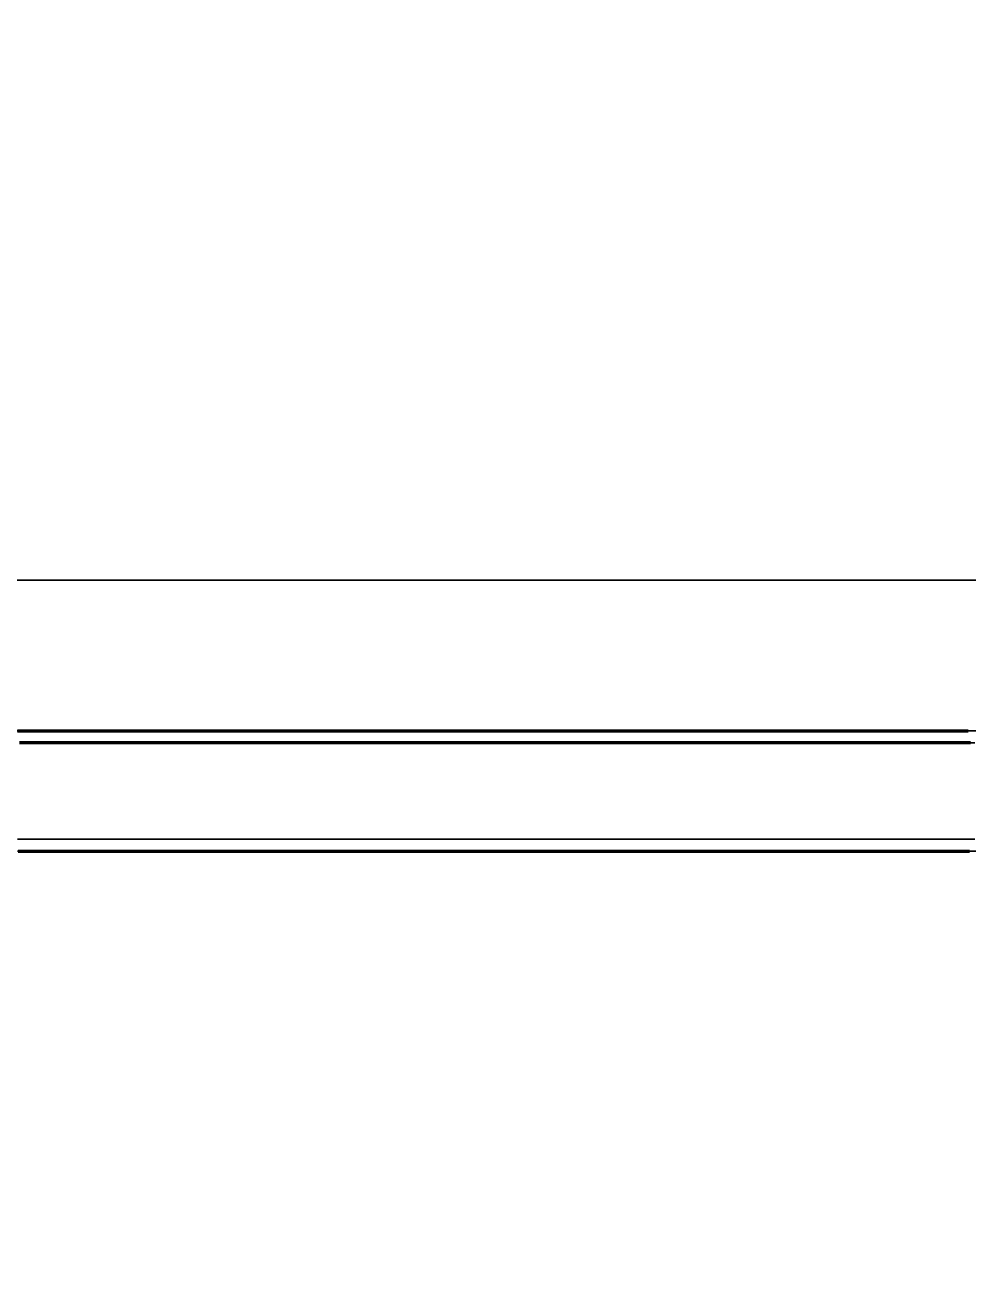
# Model space of a CAD drawing. Header units: millimetres. Extents: x 0 to 2382, y 0 to 420.
# Drawn here: x 277.1 to 282.11, y 224.13 to 230.75 of the extents above; entities that cross this region are included whole.
import ezdxf

# ---------------------------------------------------------------- set-up
doc = ezdxf.new("R2010")
doc.units = ezdxf.units.MM
doc.linetypes.add('IRAM-E-TRAZOS', pattern=[5, 4, -1])
for name, color, linetype, lineweight in [('01-VISIBLE', 7, 'CONTINUOUS', 70), ('02-OCULTA', 4, 'IRAM-E-TRAZOS', 35), ('08-FINA', 5, 'CONTINUOUS', 18)]:
    doc.layers.add(name, color=color, linetype=linetype, lineweight=lineweight)

msp = doc.modelspace()

# ---------------------------------------------------------------- linework, layer by layer
at = {"layer": '01-VISIBLE'}
for points in [[(277.0627, 227), (277.1127, 227), (277.1627, 227), (277.2127, 227), (277.2627, 227), (277.3127, 227), (277.3627, 227), (277.4127, 227), (277.4627, 227), (277.5127, 227), (277.5627, 227), (277.6127, 227), (277.6627, 227), (277.7127, 227), (277.7627, 227), (277.8127, 227), (277.8627, 227), (277.9128, 227), (277.9628, 227), (278.0128, 227), (278.0628, 227), (278.1128, 227), (278.1628, 227), (278.2128, 227), (278.2628, 227), (278.3128, 227), (278.3628, 227), (278.4128, 227), (278.4628, 227), (278.5128, 227), (278.5628, 227), (278.6128, 227), (278.6628, 227), (278.7128, 227), (278.7628, 227), (278.8128, 227), (278.8628, 227), (278.9128, 227), (278.9628, 227), (279.0128, 227), (279.0628, 227), (279.1128, 227), (279.1628, 227), (279.2128, 227), (279.2628, 227), (279.3128, 227), (279.3628, 227), (279.4128, 227), (279.4628, 227), (279.5128, 227), (279.5628, 227), (279.6128, 227), (279.6628, 227), (279.7128, 227), (279.7628, 227), (279.8128, 227), (279.8628, 227), (279.9128, 227), (279.9628, 227), (280.0128, 227), (280.0628, 227), (280.1128, 227), (280.1628, 227), (280.2128, 227), (280.2628, 227), (280.3129, 227), (280.3629, 227), (280.4129, 227), (280.4629, 227), (280.5129, 227), (280.5629, 227), (280.6129, 227), (280.6629, 227), (280.7129, 227), (280.7629, 227), (280.8129, 227), (280.8629, 227), (280.9129, 227), (280.9629, 227), (281.0129, 227), (281.0629, 227), (281.1129, 227), (281.1629, 227), (281.2129, 227), (281.2629, 227), (281.3129, 227), (281.3629, 227), (281.4129, 227), (281.4629, 227), (281.5129, 227), (281.5629, 227), (281.6129, 227), (281.6629, 227), (281.7129, 227), (281.7629, 227), (281.8129, 227), (281.8629, 227), (281.9129, 227), (281.9629, 227), (282.0129, 227), (282.0629, 227), (282.1129, 227)], [(282.1257, 226.936), (282.0757, 226.936), (282.0257, 226.936), (281.9757, 226.936), (281.9257, 226.936), (281.8757, 226.936), (281.8256, 226.936), (281.7756, 226.936), (281.7256, 226.936), (281.6756, 226.936), (281.6256, 226.936), (281.5756, 226.936), (281.5255, 226.936), (281.4755, 226.936), (281.4255, 226.936), (281.3755, 226.936), (281.3255, 226.936), (281.2755, 226.936), (281.2254, 226.936), (281.1754, 226.936), (281.1254, 226.936), (281.0754, 226.936), (281.0254, 226.936), (280.9754, 226.936), (280.9254, 226.936), (280.8753, 226.936), (280.8253, 226.936), (280.7753, 226.936), (280.7253, 226.936), (280.6753, 226.936), (280.6253, 226.936), (280.5752, 226.936), (280.5252, 226.936), (280.4752, 226.936), (280.4252, 226.936), (280.3752, 226.936), (280.3252, 226.936), (280.2751, 226.936), (280.2251, 226.936), (280.1751, 226.936), (280.1251, 226.936), (280.0751, 226.936), (280.0251, 226.936), (279.975, 226.936), (279.925, 226.936), (279.875, 226.936), (279.825, 226.936), (279.775, 226.936), (279.725, 226.936), (279.6749, 226.936), (279.6249, 226.936), (279.5749, 226.936), (279.5249, 226.936), (279.4749, 226.936), (279.4249, 226.936), (279.3749, 226.936), (279.3248, 226.936), (279.2748, 226.936), (279.2248, 226.936), (279.1748, 226.936), (279.1248, 226.936), (279.0748, 226.936), (279.0247, 226.936), (278.9747, 226.936), (278.9247, 226.936), (278.8747, 226.936), (278.8247, 226.936), (278.7747, 226.936), (278.7246, 226.936), (278.6746, 226.936), (278.6246, 226.936), (278.5746, 226.936), (278.5246, 226.936), (278.4746, 226.936), (278.4245, 226.936), (278.3745, 226.936), (278.3245, 226.936), (278.2745, 226.936), (278.2245, 226.936), (278.1745, 226.936), (278.1244, 226.936), (278.0744, 226.936), (278.0244, 226.936), (277.9744, 226.936), (277.9244, 226.936), (277.8744, 226.936), (277.8244, 226.936), (277.7743, 226.936), (277.7243, 226.936), (277.6743, 226.936), (277.6243, 226.936), (277.5743, 226.936), (277.5243, 226.936), (277.4742, 226.936), (277.4242, 226.936), (277.3742, 226.936), (277.3242, 226.936), (277.2742, 226.936), (277.2242, 226.936), (277.1741, 226.936), (277.1241, 226.936), (277.0741, 226.936)], [(277.0663, 226.36), (277.1163, 226.36), (277.1664, 226.36), (277.2164, 226.36), (277.2665, 226.36), (277.3165, 226.36), (277.3665, 226.36), (277.4166, 226.36), (277.4666, 226.36), (277.5166, 226.36), (277.5667, 226.36), (277.6167, 226.36), (277.6668, 226.36), (277.7168, 226.36), (277.7668, 226.36), (277.8169, 226.36), (277.8669, 226.36), (277.9169, 226.36), (277.967, 226.36), (278.017, 226.36), (278.0671, 226.36), (278.1171, 226.36), (278.1671, 226.36), (278.2172, 226.36), (278.2672, 226.36), (278.3172, 226.36), (278.3673, 226.36), (278.4173, 226.36), (278.4673, 226.36), (278.5174, 226.36), (278.5674, 226.36), (278.6175, 226.36), (278.6675, 226.36), (278.7175, 226.36), (278.7676, 226.36), (278.8176, 226.36), (278.8676, 226.36), (278.9177, 226.36), (278.9677, 226.36), (279.0178, 226.36), (279.0678, 226.36), (279.1178, 226.36), (279.1679, 226.36), (279.2179, 226.36), (279.2679, 226.36), (279.318, 226.36), (279.368, 226.36), (279.4181, 226.36), (279.4681, 226.36), (279.5181, 226.36), (279.5682, 226.36), (279.6182, 226.36), (279.6682, 226.36), (279.7183, 226.36), (279.7683, 226.36), (279.8183, 226.36), (279.8684, 226.36), (279.9184, 226.36), (279.9685, 226.36), (280.0185, 226.36), (280.0685, 226.36), (280.1186, 226.36), (280.1686, 226.36), (280.2186, 226.36), (280.2687, 226.36), (280.3187, 226.36), (280.3688, 226.36), (280.4188, 226.36), (280.4688, 226.36), (280.5189, 226.36), (280.5689, 226.36), (280.6189, 226.36), (280.669, 226.36), (280.719, 226.36), (280.769, 226.36), (280.8191, 226.36), (280.8691, 226.36), (280.9192, 226.36), (280.9692, 226.36), (281.0192, 226.36), (281.0693, 226.36), (281.1193, 226.36), (281.1693, 226.36), (281.2194, 226.36), (281.2694, 226.36), (281.3195, 226.36), (281.3695, 226.36), (281.4195, 226.36), (281.4696, 226.36), (281.5196, 226.36), (281.5696, 226.36), (281.6197, 226.36), (281.6697, 226.36), (281.7198, 226.36), (281.7698, 226.36), (281.8198, 226.36), (281.8699, 226.36), (281.9199, 226.36), (281.9699, 226.36), (282.02, 226.36), (282.07, 226.36), (282.12, 226.36)]]:
    msp.add_lwpolyline(points, dxfattribs=at)
at = {"layer": '02-OCULTA'}
for points in [[(282.1588, 227.8), (282.1087, 227.8), (282.0587, 227.8), (282.0087, 227.8), (281.9586, 227.8), (281.9086, 227.8), (281.8586, 227.8), (281.8085, 227.8), (281.7585, 227.8), (281.7085, 227.8), (281.6584, 227.8), (281.6084, 227.8), (281.5584, 227.8), (281.5083, 227.8), (281.4583, 227.8), (281.4083, 227.8), (281.3582, 227.8), (281.3082, 227.8), (281.2582, 227.8), (281.2081, 227.8), (281.1581, 227.8), (281.1081, 227.8), (281.058, 227.8), (281.008, 227.8), (280.958, 227.8), (280.9079, 227.8), (280.8579, 227.8), (280.8079, 227.8), (280.7578, 227.8), (280.7078, 227.8), (280.6578, 227.8), (280.6077, 227.8), (280.5577, 227.8), (280.5077, 227.8), (280.4576, 227.8), (280.4076, 227.8), (280.3576, 227.8), (280.3075, 227.8), (280.2575, 227.8), (280.2075, 227.8), (280.1575, 227.8), (280.1074, 227.8), (280.0574, 227.8), (280.0074, 227.8), (279.9573, 227.8), (279.9073, 227.8), (279.8573, 227.8), (279.8072, 227.8), (279.7572, 227.8), (279.7072, 227.8), (279.6571, 227.8), (279.6071, 227.8), (279.5571, 227.8), (279.507, 227.8), (279.457, 227.8), (279.407, 227.8), (279.3569, 227.8), (279.3069, 227.8), (279.2569, 227.8), (279.2068, 227.8), (279.1568, 227.8), (279.1068, 227.8), (279.0567, 227.8), (279.0067, 227.8), (278.9567, 227.8), (278.9066, 227.8), (278.8566, 227.8), (278.8066, 227.8), (278.7565, 227.8), (278.7065, 227.8), (278.6565, 227.8), (278.6064, 227.8), (278.5564, 227.8), (278.5064, 227.8), (278.4563, 227.8), (278.4063, 227.8), (278.3563, 227.8), (278.3062, 227.8), (278.2562, 227.8), (278.2062, 227.8), (278.1561, 227.8), (278.1061, 227.8), (278.0561, 227.8), (278.0061, 227.8), (277.956, 227.8), (277.906, 227.8), (277.856, 227.8), (277.8059, 227.8), (277.7559, 227.8), (277.7059, 227.8), (277.6558, 227.8), (277.6058, 227.8), (277.5558, 227.8), (277.5057, 227.8), (277.4557, 227.8), (277.4057, 227.8), (277.3556, 227.8), (277.3056, 227.8), (277.2556, 227.8), (277.2055, 227.8), (277.1555, 227.8), (277.1055, 227.8), (277.0554, 227.8)], [(277.0837, 227.8), (277.1605, 227.8), (277.2373, 227.8), (277.3141, 227.8), (277.3909, 227.8), (277.4677, 227.8), (277.5445, 227.8), (277.6213, 227.8), (277.6981, 227.8), (277.7749, 227.8), (277.8517, 227.8), (277.9285, 227.8), (278.0053, 227.8), (278.0821, 227.8), (278.1589, 227.8), (278.2357, 227.8), (278.3125, 227.8), (278.3893, 227.8), (278.4661, 227.8), (278.5429, 227.8), (278.6197, 227.8), (278.6965, 227.8), (278.7733, 227.8), (278.8501, 227.8), (278.9269, 227.8), (279.0037, 227.8), (279.0805, 227.8), (279.1573, 227.8), (279.2341, 227.8), (279.3109, 227.8), (279.3877, 227.8), (279.4645, 227.8), (279.5413, 227.8), (279.6181, 227.8), (279.6949, 227.8), (279.7717, 227.8), (279.8485, 227.8), (279.9253, 227.8), (280.0021, 227.8), (280.0789, 227.8), (280.1557, 227.8), (280.2325, 227.8), (280.3093, 227.8), (280.3861, 227.8), (280.4629, 227.8), (280.5397, 227.8), (280.6165, 227.8), (280.6933, 227.8), (280.7701, 227.8), (280.8469, 227.8), (280.9237, 227.8), (281.0005, 227.8), (281.0773, 227.8), (281.1541, 227.8), (281.2309, 227.8), (281.3077, 227.8), (281.3845, 227.8), (281.4613, 227.8), (281.5381, 227.8), (281.6149, 227.8), (281.6917, 227.8), (281.7685, 227.8), (281.8453, 227.8), (281.9221, 227.8), (281.9989, 227.8), (282.0757, 227.8), (282.1525, 227.8)], [(282.1515, 227.8), (282.1014, 227.8), (282.0513, 227.8), (282.0012, 227.8), (281.9511, 227.8), (281.901, 227.8), (281.8509, 227.8), (281.8008, 227.8), (281.7507, 227.8), (281.7006, 227.8), (281.6505, 227.8), (281.6004, 227.8), (281.5503, 227.8), (281.5002, 227.8), (281.4501, 227.8), (281.4, 227.8), (281.3499, 227.8), (281.2998, 227.8), (281.2498, 227.8), (281.1997, 227.8), (281.1496, 227.8), (281.0995, 227.8), (281.0494, 227.8), (280.9993, 227.8), (280.9492, 227.8), (280.8991, 227.8), (280.849, 227.8), (280.7989, 227.8), (280.7488, 227.8), (280.6987, 227.8), (280.6486, 227.8), (280.5985, 227.8), (280.5484, 227.8), (280.4983, 227.8), (280.4482, 227.8), (280.3981, 227.8), (280.348, 227.8), (280.2979, 227.8), (280.2478, 227.8), (280.1977, 227.8), (280.1476, 227.8), (280.0975, 227.8), (280.0475, 227.8), (279.9974, 227.8), (279.9473, 227.8), (279.8972, 227.8), (279.8471, 227.8), (279.797, 227.8), (279.7469, 227.8), (279.6968, 227.8), (279.6467, 227.8), (279.5966, 227.8), (279.5465, 227.8), (279.4964, 227.8), (279.4463, 227.8), (279.3962, 227.8), (279.3461, 227.8), (279.296, 227.8), (279.2459, 227.8), (279.1958, 227.8), (279.1457, 227.8), (279.0956, 227.8), (279.0455, 227.8), (278.9954, 227.8), (278.9453, 227.8), (278.8952, 227.8), (278.8452, 227.8), (278.7951, 227.8), (278.745, 227.8), (278.6949, 227.8), (278.6448, 227.8), (278.5947, 227.8), (278.5446, 227.8), (278.4945, 227.8), (278.4444, 227.8), (278.3943, 227.8), (278.3442, 227.8), (278.2941, 227.8), (278.244, 227.8), (278.1939, 227.8), (278.1438, 227.8), (278.0937, 227.8), (278.0436, 227.8), (277.9935, 227.8), (277.9434, 227.8), (277.8933, 227.8), (277.8432, 227.8), (277.7931, 227.8), (277.743, 227.8), (277.6929, 227.8), (277.6429, 227.8), (277.5928, 227.8), (277.5427, 227.8), (277.4926, 227.8), (277.4425, 227.8), (277.3924, 227.8), (277.3423, 227.8), (277.2922, 227.8), (277.2421, 227.8), (277.192, 227.8), (277.1419, 227.8), (277.0918, 227.8)], [(277.0933, 227.8), (277.1717, 227.8), (277.2501, 227.8), (277.3285, 227.8), (277.4069, 227.8), (277.4853, 227.8), (277.5637, 227.8), (277.6421, 227.8), (277.7205, 227.8), (277.7989, 227.8), (277.8773, 227.8), (277.9557, 227.8), (278.0341, 227.8), (278.1125, 227.8), (278.1909, 227.8), (278.2693, 227.8), (278.3477, 227.8), (278.4261, 227.8), (278.5045, 227.8), (278.5829, 227.8), (278.6613, 227.8), (278.7397, 227.8), (278.8181, 227.8), (278.8965, 227.8), (278.9749, 227.8), (279.0533, 227.8), (279.1317, 227.8), (279.2101, 227.8), (279.2885, 227.8), (279.3669, 227.8), (279.4453, 227.8), (279.5237, 227.8), (279.6021, 227.8), (279.6805, 227.8), (279.7589, 227.8), (279.8373, 227.8), (279.9157, 227.8), (279.9941, 227.8), (280.0725, 227.8), (280.1509, 227.8), (280.2293, 227.8), (280.3077, 227.8), (280.3861, 227.8), (280.4645, 227.8), (280.5429, 227.8), (280.6213, 227.8), (280.6997, 227.8), (280.7781, 227.8), (280.8565, 227.8), (280.9349, 227.8), (281.0133, 227.8), (281.0917, 227.8), (281.1701, 227.8), (281.2485, 227.8), (281.3269, 227.8), (281.4053, 227.8), (281.4837, 227.8), (281.5621, 227.8), (281.6405, 227.8), (281.7189, 227.8), (281.7973, 227.8), (281.8757, 227.8), (281.9541, 227.8), (282.0325, 227.8), (282.1109, 227.8), (282.1893, 227.8)], [(282.1588, 227), (282.1087, 227), (282.0587, 227), (282.0087, 227), (281.9586, 227), (281.9086, 227), (281.8586, 227), (281.8085, 227), (281.7585, 227), (281.7085, 227), (281.6584, 227), (281.6084, 227), (281.5584, 227), (281.5083, 227), (281.4583, 227), (281.4083, 227), (281.3582, 227), (281.3082, 227), (281.2582, 227), (281.2081, 227), (281.1581, 227), (281.1081, 227), (281.058, 227), (281.008, 227), (280.958, 227), (280.9079, 227), (280.8579, 227), (280.8079, 227), (280.7578, 227), (280.7078, 227), (280.6578, 227), (280.6077, 227), (280.5577, 227), (280.5077, 227), (280.4576, 227), (280.4076, 227), (280.3576, 227), (280.3075, 227), (280.2575, 227), (280.2075, 227), (280.1575, 227), (280.1074, 227), (280.0574, 227), (280.0074, 227), (279.9573, 227), (279.9073, 227), (279.8573, 227), (279.8072, 227), (279.7572, 227), (279.7072, 227), (279.6571, 227), (279.6071, 227), (279.5571, 227), (279.507, 227), (279.457, 227), (279.407, 227), (279.3569, 227), (279.3069, 227), (279.2569, 227), (279.2068, 227), (279.1568, 227), (279.1068, 227), (279.0567, 227), (279.0067, 227), (278.9567, 227), (278.9066, 227), (278.8566, 227), (278.8066, 227), (278.7565, 227), (278.7065, 227), (278.6565, 227), (278.6064, 227), (278.5564, 227), (278.5064, 227), (278.4563, 227), (278.4063, 227), (278.3563, 227), (278.3062, 227), (278.2562, 227), (278.2062, 227), (278.1561, 227), (278.1061, 227), (278.0561, 227), (278.0061, 227), (277.956, 227), (277.906, 227), (277.856, 227), (277.8059, 227), (277.7559, 227), (277.7059, 227), (277.6558, 227), (277.6058, 227), (277.5558, 227), (277.5057, 227), (277.4557, 227), (277.4057, 227), (277.3556, 227), (277.3056, 227), (277.2556, 227), (277.2055, 227), (277.1555, 227), (277.1055, 227), (277.0554, 227)], [(282.1625, 227), (282.1125, 227), (282.0625, 227), (282.0125, 227), (281.9625, 227), (281.9125, 227), (281.8625, 227), (281.8125, 227), (281.7625, 227), (281.7125, 227), (281.6625, 227), (281.6125, 227), (281.5625, 227), (281.5125, 227), (281.4625, 227), (281.4125, 227), (281.3625, 227), (281.3125, 227), (281.2625, 227), (281.2125, 227), (281.1625, 227), (281.1125, 227), (281.0625, 227), (281.0125, 227), (280.9625, 227), (280.9125, 227), (280.8625, 227), (280.8125, 227), (280.7625, 227), (280.7125, 227), (280.6625, 227), (280.6125, 227), (280.5625, 227), (280.5125, 227), (280.4625, 227), (280.4125, 227), (280.3625, 227), (280.3125, 227), (280.2625, 227), (280.2125, 227), (280.1625, 227), (280.1125, 227), (280.0625, 227), (280.0125, 227), (279.9625, 227), (279.9125, 227), (279.8625, 227), (279.8125, 227), (279.7625, 227), (279.7125, 227), (279.6625, 227), (279.6125, 227), (279.5625, 227), (279.5125, 227), (279.4625, 227), (279.4125, 227), (279.3625, 227), (279.3125, 227), (279.2625, 227), (279.2125, 227), (279.1625, 227), (279.1125, 227), (279.0625, 227), (279.0125, 227), (278.9625, 227), (278.9125, 227), (278.8625, 227), (278.8125, 227), (278.7625, 227), (278.7125, 227), (278.6625, 227), (278.6125, 227), (278.5625, 227), (278.5125, 227), (278.4625, 227), (278.4125, 227), (278.3625, 227), (278.3125, 227), (278.2625, 227), (278.2125, 227), (278.1625, 227), (278.1125, 227), (278.0625, 227), (278.0125, 227), (277.9625, 227), (277.9125, 227), (277.8625, 227), (277.8125, 227), (277.7625, 227), (277.7125, 227), (277.6625, 227), (277.6125, 227), (277.5625, 227), (277.5125, 227), (277.4625, 227), (277.4125, 227), (277.3625, 227), (277.3125, 227), (277.2625, 227), (277.2125, 227), (277.1625, 227), (277.1125, 227), (277.0625, 227)], [(277.0837, 227), (277.1605, 227), (277.2373, 227), (277.3141, 227), (277.3909, 227), (277.4677, 227), (277.5445, 227), (277.6213, 227), (277.6981, 227), (277.7749, 227), (277.8517, 227), (277.9285, 227), (278.0053, 227), (278.0821, 227), (278.1589, 227), (278.2357, 227), (278.3125, 227), (278.3893, 227), (278.4661, 227), (278.5429, 227), (278.6197, 227), (278.6965, 227), (278.7733, 227), (278.8501, 227), (278.9269, 227), (279.0037, 227), (279.0805, 227), (279.1573, 227), (279.2341, 227), (279.3109, 227), (279.3877, 227), (279.4645, 227), (279.5413, 227), (279.6181, 227), (279.6949, 227), (279.7717, 227), (279.8485, 227), (279.9253, 227), (280.0021, 227), (280.0789, 227), (280.1557, 227), (280.2325, 227), (280.3093, 227), (280.3861, 227), (280.4629, 227), (280.5397, 227), (280.6165, 227), (280.6933, 227), (280.7701, 227), (280.8469, 227), (280.9237, 227), (281.0005, 227), (281.0773, 227), (281.1541, 227), (281.2309, 227), (281.3077, 227), (281.3845, 227), (281.4613, 227), (281.5381, 227), (281.6149, 227), (281.6917, 227), (281.7685, 227), (281.8453, 227), (281.9221, 227), (281.9989, 227), (282.0757, 227), (282.1525, 227)], [(282.1515, 227), (282.1014, 227), (282.0513, 227), (282.0012, 227), (281.9511, 227), (281.901, 227), (281.8509, 227), (281.8008, 227), (281.7507, 227), (281.7006, 227), (281.6505, 227), (281.6004, 227), (281.5503, 227), (281.5002, 227), (281.4501, 227), (281.4, 227), (281.3499, 227), (281.2998, 227), (281.2498, 227), (281.1997, 227), (281.1496, 227), (281.0995, 227), (281.0494, 227), (280.9993, 227), (280.9492, 227), (280.8991, 227), (280.849, 227), (280.7989, 227), (280.7488, 227), (280.6987, 227), (280.6486, 227), (280.5985, 227), (280.5484, 227), (280.4983, 227), (280.4482, 227), (280.3981, 227), (280.348, 227), (280.2979, 227), (280.2478, 227), (280.1977, 227), (280.1476, 227), (280.0975, 227), (280.0475, 227), (279.9974, 227), (279.9473, 227), (279.8972, 227), (279.8471, 227), (279.797, 227), (279.7469, 227), (279.6968, 227), (279.6467, 227), (279.5966, 227), (279.5465, 227), (279.4964, 227), (279.4463, 227), (279.3962, 227), (279.3461, 227), (279.296, 227), (279.2459, 227), (279.1958, 227), (279.1457, 227), (279.0956, 227), (279.0455, 227), (278.9954, 227), (278.9453, 227), (278.8952, 227), (278.8452, 227), (278.7951, 227), (278.745, 227), (278.6949, 227), (278.6448, 227), (278.5947, 227), (278.5446, 227), (278.4945, 227), (278.4444, 227), (278.3943, 227), (278.3442, 227), (278.2941, 227), (278.244, 227), (278.1939, 227), (278.1438, 227), (278.0937, 227), (278.0436, 227), (277.9935, 227), (277.9434, 227), (277.8933, 227), (277.8432, 227), (277.7931, 227), (277.743, 227), (277.6929, 227), (277.6429, 227), (277.5928, 227), (277.5427, 227), (277.4926, 227), (277.4425, 227), (277.3924, 227), (277.3423, 227), (277.2922, 227), (277.2421, 227), (277.192, 227), (277.1419, 227), (277.0918, 227)], [(282.1515, 227), (282.1014, 227), (282.0513, 227), (282.0012, 227), (281.9511, 227), (281.901, 227), (281.8509, 227), (281.8008, 227), (281.7507, 227), (281.7006, 227), (281.6505, 227), (281.6004, 227), (281.5503, 227), (281.5002, 227), (281.4501, 227), (281.4, 227), (281.3499, 227), (281.2998, 227), (281.2498, 227), (281.1997, 227), (281.1496, 227), (281.0995, 227), (281.0494, 227), (280.9993, 227), (280.9492, 227), (280.8991, 227), (280.849, 227), (280.7989, 227), (280.7488, 227), (280.6987, 227), (280.6486, 227), (280.5985, 227), (280.5484, 227), (280.4983, 227), (280.4482, 227), (280.3981, 227), (280.348, 227), (280.2979, 227), (280.2478, 227), (280.1977, 227), (280.1476, 227), (280.0975, 227), (280.0475, 227), (279.9974, 227), (279.9473, 227), (279.8972, 227), (279.8471, 227), (279.797, 227), (279.7469, 227), (279.6968, 227), (279.6467, 227), (279.5966, 227), (279.5465, 227), (279.4964, 227), (279.4463, 227), (279.3962, 227), (279.3461, 227), (279.296, 227), (279.2459, 227), (279.1958, 227), (279.1457, 227), (279.0956, 227), (279.0455, 227), (278.9954, 227), (278.9453, 227), (278.8952, 227), (278.8452, 227), (278.7951, 227), (278.745, 227), (278.6949, 227), (278.6448, 227), (278.5947, 227), (278.5446, 227), (278.4945, 227), (278.4444, 227), (278.3943, 227), (278.3442, 227), (278.2941, 227), (278.244, 227), (278.1939, 227), (278.1438, 227), (278.0937, 227), (278.0436, 227), (277.9935, 227), (277.9434, 227), (277.8933, 227), (277.8432, 227), (277.7931, 227), (277.743, 227), (277.6929, 227), (277.6429, 227), (277.5928, 227), (277.5427, 227), (277.4926, 227), (277.4425, 227), (277.3924, 227), (277.3423, 227), (277.2922, 227), (277.2421, 227), (277.192, 227), (277.1419, 227), (277.0918, 227)], [(277.0933, 227), (277.1717, 227), (277.2501, 227), (277.3285, 227), (277.4069, 227), (277.4853, 227), (277.5637, 227), (277.6421, 227), (277.7205, 227), (277.7989, 227), (277.8773, 227), (277.9557, 227), (278.0341, 227), (278.1125, 227), (278.1909, 227), (278.2693, 227), (278.3477, 227), (278.4261, 227), (278.5045, 227), (278.5829, 227), (278.6613, 227), (278.7397, 227), (278.8181, 227), (278.8965, 227), (278.9749, 227), (279.0533, 227), (279.1317, 227), (279.2101, 227), (279.2885, 227), (279.3669, 227), (279.4453, 227), (279.5237, 227), (279.6021, 227), (279.6805, 227), (279.7589, 227), (279.8373, 227), (279.9157, 227), (279.9941, 227), (280.0725, 227), (280.1509, 227), (280.2293, 227), (280.3077, 227), (280.3861, 227), (280.4645, 227), (280.5429, 227), (280.6213, 227), (280.6997, 227), (280.7781, 227), (280.8565, 227), (280.9349, 227), (281.0133, 227), (281.0917, 227), (281.1701, 227), (281.2485, 227), (281.3269, 227), (281.4053, 227), (281.4837, 227), (281.5621, 227), (281.6405, 227), (281.7189, 227), (281.7973, 227), (281.8757, 227), (281.9541, 227), (282.0325, 227), (282.1109, 227), (282.1893, 227)], [(277.0933, 227), (277.1717, 227), (277.2501, 227), (277.3285, 227), (277.4069, 227), (277.4853, 227), (277.5637, 227), (277.6421, 227), (277.7205, 227), (277.7989, 227), (277.8773, 227), (277.9557, 227), (278.0341, 227), (278.1125, 227), (278.1909, 227), (278.2693, 227), (278.3477, 227), (278.4261, 227), (278.5045, 227), (278.5829, 227), (278.6613, 227), (278.7397, 227), (278.8181, 227), (278.8965, 227), (278.9749, 227), (279.0533, 227), (279.1317, 227), (279.2101, 227), (279.2885, 227), (279.3669, 227), (279.4453, 227), (279.5237, 227), (279.6021, 227), (279.6805, 227), (279.7589, 227), (279.8373, 227), (279.9157, 227), (279.9941, 227), (280.0725, 227), (280.1509, 227), (280.2293, 227), (280.3077, 227), (280.3861, 227), (280.4645, 227), (280.5429, 227), (280.6213, 227), (280.6997, 227), (280.7781, 227), (280.8565, 227), (280.9349, 227), (281.0133, 227), (281.0917, 227), (281.1701, 227), (281.2485, 227), (281.3269, 227), (281.4053, 227), (281.4837, 227), (281.5621, 227), (281.6405, 227), (281.7189, 227), (281.7973, 227), (281.8757, 227), (281.9541, 227), (282.0325, 227), (282.1109, 227), (282.1893, 227)], [(282.148, 226.936), (282.0978, 226.936), (282.0477, 226.936), (281.9976, 226.936), (281.9475, 226.936), (281.8973, 226.936), (281.8472, 226.936), (281.7971, 226.936), (281.7469, 226.936), (281.6968, 226.936), (281.6467, 226.936), (281.5966, 226.936), (281.5464, 226.936), (281.4963, 226.936), (281.4462, 226.936), (281.3961, 226.936), (281.3459, 226.936), (281.2958, 226.936), (281.2457, 226.936), (281.1956, 226.936), (281.1454, 226.936), (281.0953, 226.936), (281.0452, 226.936), (280.995, 226.936), (280.9449, 226.936), (280.8948, 226.936), (280.8447, 226.936), (280.7945, 226.936), (280.7444, 226.936), (280.6943, 226.936), (280.6442, 226.936), (280.594, 226.936), (280.5439, 226.936), (280.4938, 226.936), (280.4437, 226.936), (280.3935, 226.936), (280.3434, 226.936), (280.2933, 226.936), (280.2432, 226.936), (280.193, 226.936), (280.1429, 226.936), (280.0928, 226.936), (280.0426, 226.936), (279.9925, 226.936), (279.9424, 226.936), (279.8923, 226.936), (279.8421, 226.936), (279.792, 226.936), (279.7419, 226.936), (279.6918, 226.936), (279.6416, 226.936), (279.5915, 226.936), (279.5414, 226.936), (279.4913, 226.936), (279.4411, 226.936), (279.391, 226.936), (279.3409, 226.936), (279.2907, 226.936), (279.2406, 226.936), (279.1905, 226.936), (279.1404, 226.936), (279.0902, 226.936), (279.0401, 226.936), (278.99, 226.936), (278.9399, 226.936), (278.8897, 226.936), (278.8396, 226.936), (278.7895, 226.936), (278.7394, 226.936), (278.6892, 226.936), (278.6391, 226.936), (278.589, 226.936), (278.5389, 226.936), (278.4887, 226.936), (278.4386, 226.936), (278.3885, 226.936), (278.3383, 226.936), (278.2882, 226.936), (278.2381, 226.936), (278.188, 226.936), (278.1378, 226.936), (278.0877, 226.936), (278.0376, 226.936), (277.9875, 226.936), (277.9373, 226.936), (277.8872, 226.936), (277.8371, 226.936), (277.787, 226.936), (277.7368, 226.936), (277.6867, 226.936), (277.6366, 226.936), (277.5864, 226.936), (277.5363, 226.936), (277.4862, 226.936), (277.4361, 226.936), (277.3859, 226.936), (277.3358, 226.936), (277.2857, 226.936), (277.2356, 226.936), (277.1854, 226.936), (277.1353, 226.936), (277.0852, 226.936)], [(277.0621, 226.424), (277.1413, 226.424), (277.2205, 226.424), (277.2997, 226.424), (277.3789, 226.424), (277.4581, 226.424), (277.5373, 226.424), (277.6165, 226.424), (277.6957, 226.424), (277.7749, 226.424), (277.8541, 226.424), (277.9333, 226.424), (278.0125, 226.424), (278.0917, 226.424), (278.1709, 226.424), (278.2501, 226.424), (278.3293, 226.424), (278.4085, 226.424), (278.4877, 226.424), (278.5669, 226.424), (278.6461, 226.424), (278.7253, 226.424), (278.8045, 226.424), (278.8837, 226.424), (278.9629, 226.424), (279.0421, 226.424), (279.1213, 226.424), (279.2005, 226.424), (279.2797, 226.424), (279.3589, 226.424), (279.4381, 226.424), (279.5173, 226.424), (279.5965, 226.424), (279.6757, 226.424), (279.7549, 226.424), (279.8341, 226.424), (279.9133, 226.424), (279.9925, 226.424), (280.0717, 226.424), (280.1509, 226.424), (280.2301, 226.424), (280.3093, 226.424), (280.3885, 226.424), (280.4677, 226.424), (280.5469, 226.424), (280.6261, 226.424), (280.7053, 226.424), (280.7845, 226.424), (280.8637, 226.424), (280.9429, 226.424), (281.0221, 226.424), (281.1013, 226.424), (281.1805, 226.424), (281.2597, 226.424), (281.3389, 226.424), (281.4181, 226.424), (281.4973, 226.424), (281.5765, 226.424), (281.6557, 226.424), (281.7349, 226.424), (281.8141, 226.424), (281.8933, 226.424), (281.9725, 226.424), (282.0517, 226.424), (282.1309, 226.424)], [(277.0852, 226.424), (277.1353, 226.424), (277.1854, 226.424), (277.2355, 226.424), (277.2857, 226.424), (277.3358, 226.424), (277.3859, 226.424), (277.436, 226.424), (277.4862, 226.424), (277.5363, 226.424), (277.5864, 226.424), (277.6366, 226.424), (277.6867, 226.424), (277.7368, 226.424), (277.7869, 226.424), (277.8371, 226.424), (277.8872, 226.424), (277.9373, 226.424), (277.9874, 226.424), (278.0376, 226.424), (278.0877, 226.424), (278.1378, 226.424), (278.1879, 226.424), (278.2381, 226.424), (278.2882, 226.424), (278.3383, 226.424), (278.3884, 226.424), (278.4386, 226.424), (278.4887, 226.424), (278.5388, 226.424), (278.589, 226.424), (278.6391, 226.424), (278.6892, 226.424), (278.7393, 226.424), (278.7895, 226.424), (278.8396, 226.424), (278.8897, 226.424), (278.9398, 226.424), (278.99, 226.424), (279.0401, 226.424), (279.0902, 226.424), (279.1403, 226.424), (279.1905, 226.424), (279.2406, 226.424), (279.2907, 226.424), (279.3409, 226.424), (279.391, 226.424), (279.4411, 226.424), (279.4912, 226.424), (279.5414, 226.424), (279.5915, 226.424), (279.6416, 226.424), (279.6917, 226.424), (279.7419, 226.424), (279.792, 226.424), (279.8421, 226.424), (279.8922, 226.424), (279.9424, 226.424), (279.9925, 226.424), (280.0426, 226.424), (280.0928, 226.424), (280.1429, 226.424), (280.193, 226.424), (280.2431, 226.424), (280.2933, 226.424), (280.3434, 226.424), (280.3935, 226.424), (280.4436, 226.424), (280.4938, 226.424), (280.5439, 226.424), (280.594, 226.424), (280.6441, 226.424), (280.6943, 226.424), (280.7444, 226.424), (280.7945, 226.424), (280.8447, 226.424), (280.8948, 226.424), (280.9449, 226.424), (280.995, 226.424), (281.0452, 226.424), (281.0953, 226.424), (281.1454, 226.424), (281.1955, 226.424), (281.2457, 226.424), (281.2958, 226.424), (281.3459, 226.424), (281.396, 226.424), (281.4462, 226.424), (281.4963, 226.424), (281.5464, 226.424), (281.5966, 226.424), (281.6467, 226.424), (281.6968, 226.424), (281.7469, 226.424), (281.7971, 226.424), (281.8472, 226.424), (281.8973, 226.424), (281.9474, 226.424), (281.9976, 226.424), (282.0477, 226.424), (282.0978, 226.424), (282.1479, 226.424)], [(282.1625, 226.36), (282.1125, 226.36), (282.0625, 226.36), (282.0125, 226.36), (281.9625, 226.36), (281.9125, 226.36), (281.8625, 226.36), (281.8125, 226.36), (281.7625, 226.36), (281.7125, 226.36), (281.6625, 226.36), (281.6125, 226.36), (281.5625, 226.36), (281.5125, 226.36), (281.4625, 226.36), (281.4125, 226.36), (281.3625, 226.36), (281.3125, 226.36), (281.2625, 226.36), (281.2125, 226.36), (281.1625, 226.36), (281.1125, 226.36), (281.0625, 226.36), (281.0125, 226.36), (280.9625, 226.36), (280.9125, 226.36), (280.8625, 226.36), (280.8125, 226.36), (280.7625, 226.36), (280.7125, 226.36), (280.6625, 226.36), (280.6125, 226.36), (280.5625, 226.36), (280.5125, 226.36), (280.4625, 226.36), (280.4125, 226.36), (280.3625, 226.36), (280.3125, 226.36), (280.2625, 226.36), (280.2125, 226.36), (280.1625, 226.36), (280.1125, 226.36), (280.0625, 226.36), (280.0125, 226.36), (279.9625, 226.36), (279.9125, 226.36), (279.8625, 226.36), (279.8125, 226.36), (279.7625, 226.36), (279.7125, 226.36), (279.6625, 226.36), (279.6125, 226.36), (279.5625, 226.36), (279.5125, 226.36), (279.4625, 226.36), (279.4125, 226.36), (279.3625, 226.36), (279.3125, 226.36), (279.2625, 226.36), (279.2125, 226.36), (279.1625, 226.36), (279.1125, 226.36), (279.0625, 226.36), (279.0125, 226.36), (278.9625, 226.36), (278.9125, 226.36), (278.8625, 226.36), (278.8125, 226.36), (278.7625, 226.36), (278.7125, 226.36), (278.6625, 226.36), (278.6125, 226.36), (278.5625, 226.36), (278.5125, 226.36), (278.4625, 226.36), (278.4125, 226.36), (278.3625, 226.36), (278.3125, 226.36), (278.2625, 226.36), (278.2125, 226.36), (278.1625, 226.36), (278.1125, 226.36), (278.0625, 226.36), (278.0125, 226.36), (277.9625, 226.36), (277.9125, 226.36), (277.8625, 226.36), (277.8125, 226.36), (277.7625, 226.36), (277.7125, 226.36), (277.6625, 226.36), (277.6125, 226.36), (277.5625, 226.36), (277.5125, 226.36), (277.4625, 226.36), (277.4125, 226.36), (277.3625, 226.36), (277.3125, 226.36), (277.2625, 226.36), (277.2125, 226.36), (277.1625, 226.36), (277.1125, 226.36), (277.0625, 226.36)], [(282.1515, 226.36), (282.1014, 226.36), (282.0513, 226.36), (282.0012, 226.36), (281.9511, 226.36), (281.901, 226.36), (281.8509, 226.36), (281.8008, 226.36), (281.7507, 226.36), (281.7006, 226.36), (281.6505, 226.36), (281.6004, 226.36), (281.5503, 226.36), (281.5002, 226.36), (281.4501, 226.36), (281.4, 226.36), (281.3499, 226.36), (281.2998, 226.36), (281.2498, 226.36), (281.1997, 226.36), (281.1496, 226.36), (281.0995, 226.36), (281.0494, 226.36), (280.9993, 226.36), (280.9492, 226.36), (280.8991, 226.36), (280.849, 226.36), (280.7989, 226.36), (280.7488, 226.36), (280.6987, 226.36), (280.6486, 226.36), (280.5985, 226.36), (280.5484, 226.36), (280.4983, 226.36), (280.4482, 226.36), (280.3981, 226.36), (280.348, 226.36), (280.2979, 226.36), (280.2478, 226.36), (280.1977, 226.36), (280.1476, 226.36), (280.0975, 226.36), (280.0475, 226.36), (279.9974, 226.36), (279.9473, 226.36), (279.8972, 226.36), (279.8471, 226.36), (279.797, 226.36), (279.7469, 226.36), (279.6968, 226.36), (279.6467, 226.36), (279.5966, 226.36), (279.5465, 226.36), (279.4964, 226.36), (279.4463, 226.36), (279.3962, 226.36), (279.3461, 226.36), (279.296, 226.36), (279.2459, 226.36), (279.1958, 226.36), (279.1457, 226.36), (279.0956, 226.36), (279.0455, 226.36), (278.9954, 226.36), (278.9453, 226.36), (278.8952, 226.36), (278.8452, 226.36), (278.7951, 226.36), (278.745, 226.36), (278.6949, 226.36), (278.6448, 226.36), (278.5947, 226.36), (278.5446, 226.36), (278.4945, 226.36), (278.4444, 226.36), (278.3943, 226.36), (278.3442, 226.36), (278.2941, 226.36), (278.244, 226.36), (278.1939, 226.36), (278.1438, 226.36), (278.0937, 226.36), (278.0436, 226.36), (277.9935, 226.36), (277.9434, 226.36), (277.8933, 226.36), (277.8432, 226.36), (277.7931, 226.36), (277.743, 226.36), (277.6929, 226.36), (277.6429, 226.36), (277.5928, 226.36), (277.5427, 226.36), (277.4926, 226.36), (277.4425, 226.36), (277.3924, 226.36), (277.3423, 226.36), (277.2922, 226.36), (277.2421, 226.36), (277.192, 226.36), (277.1419, 226.36), (277.0918, 226.36)], [(277.0933, 226.36), (277.1717, 226.36), (277.2501, 226.36), (277.3285, 226.36), (277.4069, 226.36), (277.4853, 226.36), (277.5637, 226.36), (277.6421, 226.36), (277.7205, 226.36), (277.7989, 226.36), (277.8773, 226.36), (277.9557, 226.36), (278.0341, 226.36), (278.1125, 226.36), (278.1909, 226.36), (278.2693, 226.36), (278.3477, 226.36), (278.4261, 226.36), (278.5045, 226.36), (278.5829, 226.36), (278.6613, 226.36), (278.7397, 226.36), (278.8181, 226.36), (278.8965, 226.36), (278.9749, 226.36), (279.0533, 226.36), (279.1317, 226.36), (279.2101, 226.36), (279.2885, 226.36), (279.3669, 226.36), (279.4453, 226.36), (279.5237, 226.36), (279.6021, 226.36), (279.6805, 226.36), (279.7589, 226.36), (279.8373, 226.36), (279.9157, 226.36), (279.9941, 226.36), (280.0725, 226.36), (280.1509, 226.36), (280.2293, 226.36), (280.3077, 226.36), (280.3861, 226.36), (280.4645, 226.36), (280.5429, 226.36), (280.6213, 226.36), (280.6997, 226.36), (280.7781, 226.36), (280.8565, 226.36), (280.9349, 226.36), (281.0133, 226.36), (281.0917, 226.36), (281.1701, 226.36), (281.2485, 226.36), (281.3269, 226.36), (281.4053, 226.36), (281.4837, 226.36), (281.5621, 226.36), (281.6405, 226.36), (281.7189, 226.36), (281.7973, 226.36), (281.8757, 226.36), (281.9541, 226.36), (282.0325, 226.36), (282.1109, 226.36), (282.1893, 226.36)]]:
    msp.add_lwpolyline(points, dxfattribs=at)
at = {"layer": '08-FINA'}
msp.add_circle((262.7798, 242.5511), 18.4167, dxfattribs=at)

doc.saveas('drawing.dxf')
